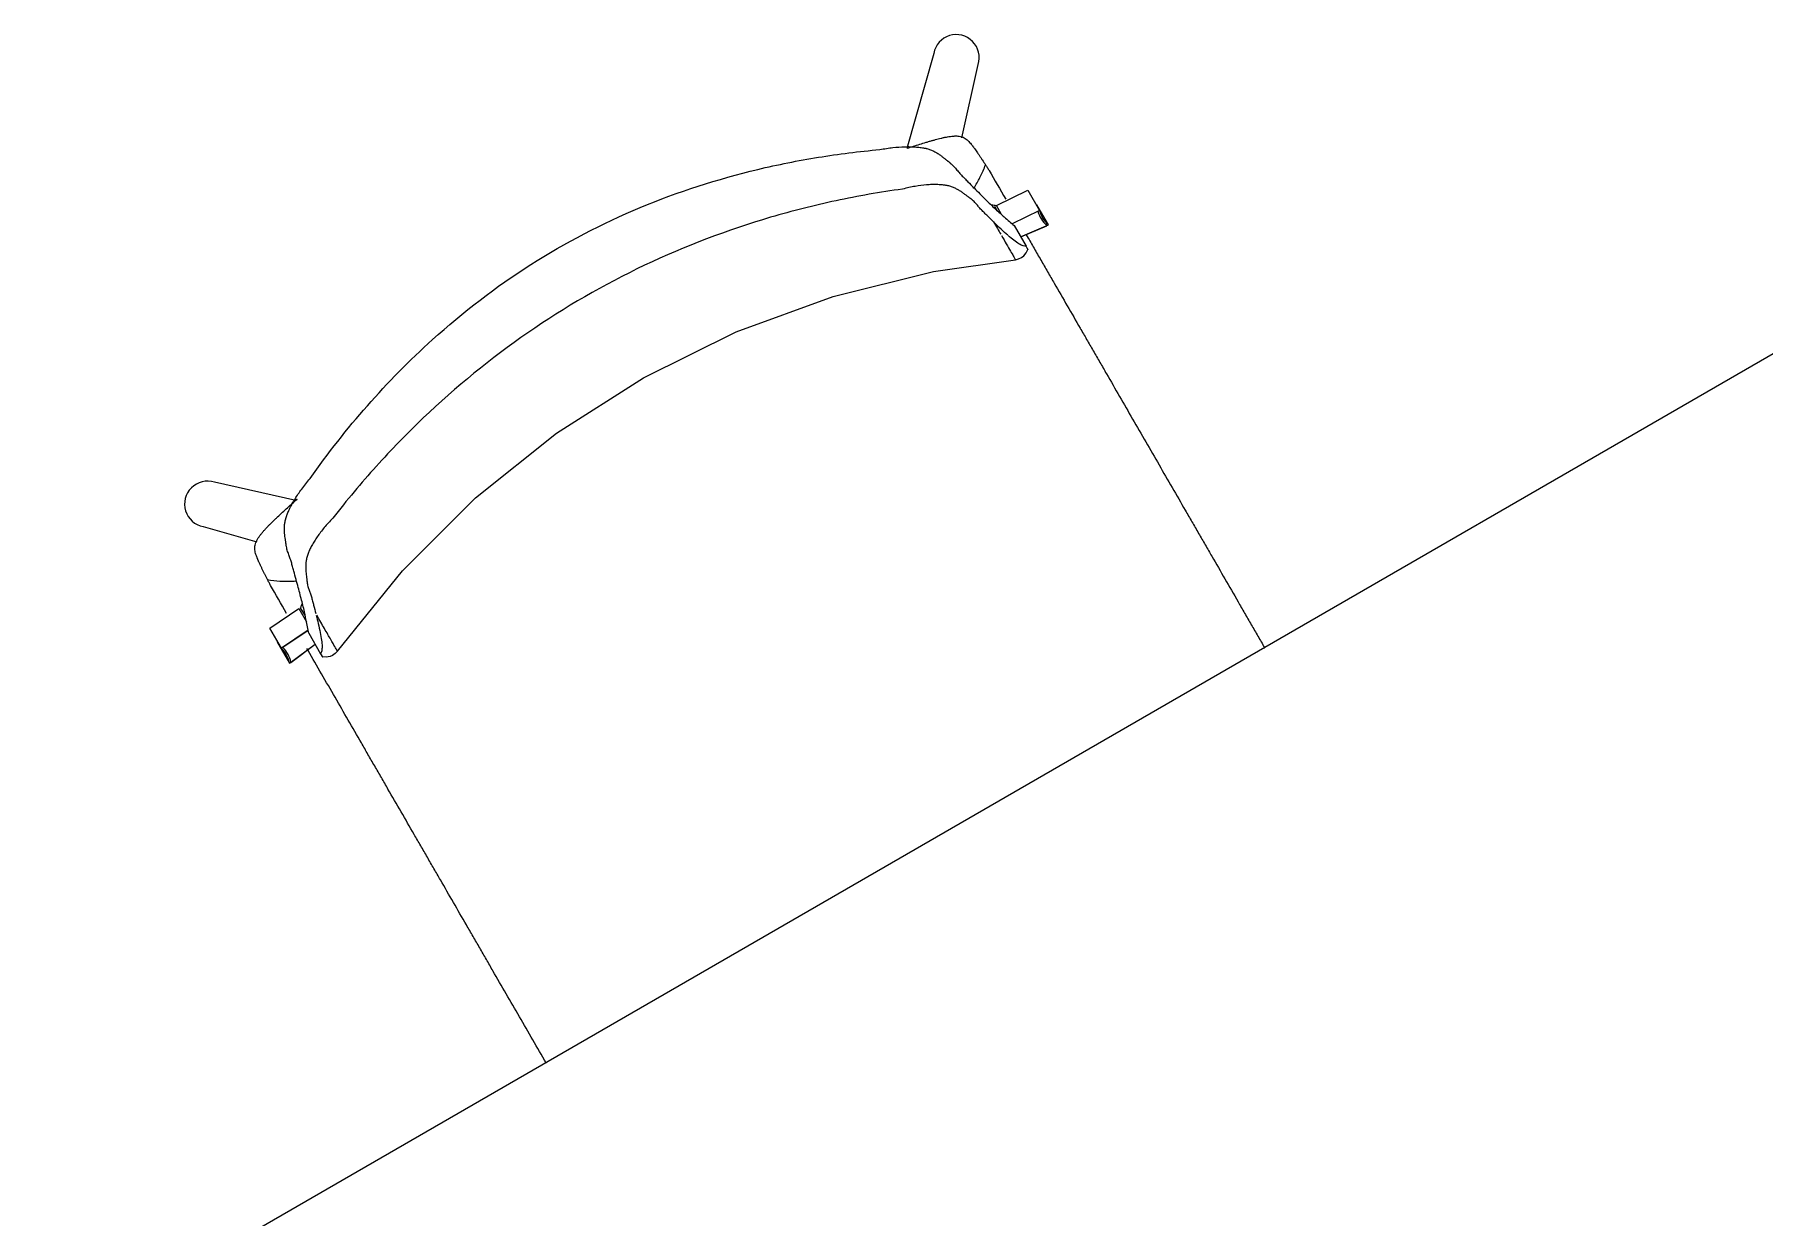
# Model space of a CAD drawing. Header units: millimetres. Extents: x 79795 to 317870, y -36033 to 97293.
# Drawn here: x 213532 to 214522, y 19988 to 20664 of the extents above; entities that cross this region are included whole.
import ezdxf

# ---------------------------------------------------------------- set-up
doc = ezdxf.new("R2010")
doc.units = ezdxf.units.MM
doc.header["$MEASUREMENT"] = 0
doc.layers.add('I-FURN', color=8, linetype='CONTINUOUS', lineweight=9)

msp = doc.modelspace()

# ---------------------------------------------------------------- linework, layer by layer
at = {"layer": 'I-FURN'}
for p, q in [((214046.6, 20653.19), (214031.11, 20598.7)), ((214062.59, 20604.97), (214071.92, 20646.77)), ((214082.46, 20566.11), (214100.38, 20574.88)), ((214100.38, 20574.88), (214107.05, 20563.33)), ((214083.13, 20563.04), (214081.62, 20565.66)), ((214085.41, 20560.99), (214082.46, 20566.11)), ((214107.05, 20563.33), (214091.42, 20555.68)), ((214112.19, 20555.08), (214105.52, 20566.63)), ((214092.58, 20554.69), (214099.4, 20542.88)), ((214096.28, 20548.28), (214112.19, 20555.08)), ((214096.32, 20548.2), (214111.35, 20554.63)), ((214046.53, 20528.36), (214093.33, 20535.17)), ((214093.33, 20535.17), (214095.15, 20535.64)), ((214095.15, 20535.64), (214096.84, 20536.49)), ((214096.84, 20536.49), (214098.04, 20537.41)), ((214098.04, 20537.41), (214099.5, 20539.15)), ((214099.5, 20539.15), (214100.43, 20541.09)), ((213989.13, 20514.18), (214046.53, 20528.36)), ((213933.59, 20493.89), (213989.13, 20514.18)), ((213880.57, 20467.7), (213933.59, 20493.89)), ((214528.13, 20482.19), (213532.23, 19907.18)), ((213830.69, 20435.95), (213880.57, 20467.7)), ((213784.54, 20398.99), (213830.69, 20435.95)), ((213681.66, 20397.54), (213635.14, 20407.9)), ((213742.66, 20357.28), (213784.54, 20398.99)), ((213628.73, 20382.58), (213659.28, 20373.91)), ((213705.55, 20311.29), (213742.66, 20357.28)), ((213666.79, 20324.58), (213683.35, 20335.71)), ((213683.35, 20335.71), (213687.77, 20328.06)), ((213684.19, 20336.17), (213686.57, 20332.04)), ((213673.46, 20313.03), (213666.79, 20324.58)), ((213671.37, 20316), (213678.04, 20304.46)), ((213688.72, 20323.29), (213673.46, 20313.03)), ((213688.74, 20323.19), (213674.3, 20313.49)), ((213678.04, 20304.46), (213692.65, 20315.4)), ((213678.88, 20304.91), (213692.72, 20315.28)), ((213689.02, 20321.69), (213695.83, 20309.88)), ((213699.01, 20307.93), (213696.87, 20308.09)), ((213701.25, 20308.32), (213699.01, 20307.93)), ((213702.65, 20308.9), (213701.25, 20308.32)), ((213704.23, 20309.94), (213702.65, 20308.9)), ((213705.55, 20311.29), (213704.23, 20309.94))]:
    msp.add_line(p, q, dxfattribs=at)
for centre, start, end in [((214059.47, 20650.82), 341.96621, 169.58244), ((213631.09, 20395.46), 71.98964, 259.60587)]:
    msp.add_arc(centre, 13.09, start, end, dxfattribs=at)
for centre, start_param, end_param in [((214122.94, 20567.55), 6.026179, 6.605675), ((214123.77, 20568), 6.026179, 6.605675), ((213654.39, 20312.43), 2.819103, 2.902745), ((213661.06, 20300.88), 2.819103, 3.398599), ((213661.89, 20301.33), 2.819103, 3.398599)]:
    msp.add_ellipse(centre, major_axis=(-15.06, -8.7), ratio=0.978487, start_param=start_param, end_param=end_param, dxfattribs=at)
for points, knots in [([(214031.4, 20598.94), (214033.67, 20599.68), (214037.33, 20600.85), (214041.68, 20602.18), (214044.11, 20602.9), (214045.93, 20603.42), (214047.6, 20603.87), (214049.16, 20604.28), (214050.76, 20604.68), (214052.53, 20605.09), (214054.37, 20605.46), (214056.15, 20605.74), (214057.58, 20605.9), (214058.68, 20605.95), (214059.48, 20605.96), (214060.28, 20605.92), (214061.37, 20605.79), (214062.66, 20605.48), (214064.03, 20604.91), (214065.19, 20604.17), (214066.17, 20603.33), (214067.13, 20602.32), (214067.92, 20601.39), (214068.47, 20600.7), (214068.79, 20600.29), (214069.03, 20599.97), (214069.26, 20599.65), (214069.57, 20599.24), (214070.1, 20598.51), (214070.81, 20597.5), (214071.51, 20596.49), (214072.07, 20595.66), (214072.52, 20595), (214072.98, 20594.31), (214073.59, 20593.39), (214074.67, 20591.77), (214075.58, 20590.37), (214076.17, 20589.47)], [0, 0, 0, 0, 0.125, 0.1875, 0.21875, 0.25, 0.28125, 0.3125, 0.34375, 0.375, 0.40625, 0.4375, 0.46875, 0.484375, 0.5, 0.515625, 0.53125, 0.5625, 0.59375, 0.625, 0.65625, 0.6875, 0.71875, 0.734375, 0.742188, 0.75, 0.757812, 0.765625, 0.78125, 0.8125, 0.84375, 0.859375, 0.875, 0.890625, 0.90625, 0.9375, 1, 1, 1, 1]), ([(213689.82, 20410.02), (213699.99, 20424.53), (213721.86, 20452.35), (213763.26, 20494.48), (213814.89, 20534.11), (213877.92, 20566.86), (213934.22, 20584.94), (213980.52, 20594.19), (214003.91, 20597.12), (214015.68, 20598.16)], [-1, -1, -1, -1, -0.863636, -0.727273, -0.545455, -0.363636, -0.181818, -0.090909, 0, 0, 0, 0]), ([(214015.68, 20598.16), (214018.31, 20598.66), (214023.33, 20599.42), (214028.99, 20599.83), (214033.14, 20599.85), (214036.08, 20599.72), (214038.37, 20599.49), (214039.89, 20599.27), (214040.73, 20599.13), (214041.36, 20599.01), (214041.97, 20598.89), (214042.75, 20598.7), (214044.07, 20598.32), (214045.78, 20597.67), (214047.62, 20596.74), (214049.28, 20595.71), (214050.78, 20594.63), (214052.19, 20593.53), (214053.3, 20592.64), (214054.07, 20592.03), (214054.51, 20591.69), (214054.84, 20591.45), (214055.16, 20591.2), (214055.58, 20590.87), (214056.28, 20590.3), (214057.18, 20589.47), (214058.15, 20588.47), (214059.33, 20587.13), (214060.41, 20585.8), (214061.53, 20584.5), (214062.42, 20583.53), (214063.36, 20582.58), (214064.59, 20581.33), (214066.72, 20579.17), (214069.68, 20576.21), (214072.95, 20572.92), (214076.06, 20569.82), (214079.07, 20566.85), (214081.9, 20564.12), (214084.53, 20561.71), (214086.14, 20560.3), (214086.9, 20559.65)], [0, 0, 0, 0, 0.035714, 0.071429, 0.089286, 0.107143, 0.125, 0.133929, 0.138393, 0.142857, 0.147321, 0.151786, 0.160714, 0.178571, 0.196429, 0.214286, 0.232143, 0.25, 0.267857, 0.276786, 0.28125, 0.285714, 0.290179, 0.294643, 0.303571, 0.321429, 0.339286, 0.357143, 0.392857, 0.410714, 0.428571, 0.446429, 0.464286, 0.5, 0.571429, 0.642857, 0.714286, 0.785714, 0.857143, 0.928571, 1, 1, 1, 1]), ([(214069.38, 20575.92), (214069.6, 20576.26), (214071.05, 20578.45), (214073.46, 20582.79), (214075.34, 20587.15), (214076.17, 20589.47)], [0.93933321, 0.93933321, 0.93933321, 0.93933321, 0.94444444, 0.97222222, 1, 1, 1, 1]), ([(214028.72, 20575.58), (214015.94, 20573.83), (213990.61, 20569.38), (213940.64, 20556.75), (213880.29, 20533.86), (213813.19, 20495.12), (213763.19, 20454.3), (213727.28, 20417.34), (213710.76, 20397.63), (213702.85, 20387.44)], [-1, -1, -1, -1, -0.9, -0.8, -0.6, -0.4, -0.2, -0.1, 0, 0, 0, 0]), ([(214080.85, 20556.78), (214079.68, 20557.91), (214077.93, 20559.62), (214075.88, 20561.66), (214074.71, 20562.83), (214073.83, 20563.71), (214073.01, 20564.58), (214072.03, 20565.73), (214071.11, 20566.87), (214070.09, 20568), (214069.24, 20568.86), (214068.42, 20569.57), (214067.76, 20570.08), (214067.37, 20570.37), (214067.05, 20570.59), (214066.73, 20570.81), (214066.3, 20571.12), (214065.54, 20571.68), (214064.42, 20572.53), (214062.98, 20573.58), (214061.43, 20574.63), (214059.72, 20575.63), (214057.85, 20576.52), (214056.12, 20577.12), (214054.81, 20577.45), (214054.04, 20577.61), (214053.44, 20577.71), (214052.83, 20577.8), (214052, 20577.9), (214050.52, 20578.06), (214048.29, 20578.18), (214045.45, 20578.17), (214041.43, 20577.94), (214036, 20577.24), (214031.22, 20576.21), (214028.72, 20575.58)], [0, 0, 0, 0, 0.125, 0.1875, 0.21875, 0.25, 0.28125, 0.3125, 0.375, 0.40625, 0.4375, 0.46875, 0.484375, 0.492188, 0.5, 0.507812, 0.515625, 0.53125, 0.5625, 0.59375, 0.625, 0.65625, 0.6875, 0.71875, 0.734375, 0.742188, 0.75, 0.757812, 0.765625, 0.78125, 0.8125, 0.84375, 0.875, 0.9375, 1, 1, 1, 1]), ([(214082.48, 20566.08), (214082.04, 20566.14), (214081.13, 20566.23), (214080.17, 20566.32), (214079.69, 20566.35)], [-0.8741323, -0.8741323, -0.8741323, -0.8741323, -0.6666667, -0.4718724, -0.4718724, -0.4718724, -0.4718724]), ([(214085.35, 20548.98), (214086.37, 20547.21), (214088.33, 20543.82), (214090.61, 20539.88), (214091.93, 20537.58), (214092.65, 20536.35), (214093.02, 20535.71), (214093.25, 20535.3), (214093.33, 20535.16), (214093.33, 20535.17)], [0.1252528, 0.1252528, 0.1252528, 0.1252528, 0.2222222, 0.3333333, 0.4444444, 0.5, 0.5555556, 0.6111111, 0.6625707, 0.6625707, 0.6625707, 0.6625707]), ([(214099.4, 20542.88), (214098.93, 20542.83), (214097.78, 20542.99), (214095.42, 20544.09), (214092.55, 20546.15), (214090.32, 20548.02), (214089.15, 20549.03)], [0, 0, 0, 0, 0.1666667, 0.3333333, 0.5, 0.6601827, 0.6601827, 0.6601827, 0.6601827]), ([(214099.35, 20549.72), (214099.61, 20549.28), (214101.14, 20546.63), (214103.97, 20541.73), (214107.87, 20534.97), (214111.74, 20528.27), (214116.79, 20519.52), (214122.97, 20508.82), (214129.09, 20498.22), (214134.04, 20489.64), (214137.83, 20483.08), (214141.64, 20476.48), (214146.66, 20467.79), (214152.88, 20457.01), (214160.32, 20444.11), (214167.89, 20431.01), (214175.48, 20417.87), (214182.96, 20404.91), (214189.21, 20394.08), (214194.25, 20385.35), (214198.08, 20378.73), (214201.89, 20372.12), (214206.91, 20363.43), (214213.14, 20352.64), (214219.38, 20341.83), (214224.41, 20333.11), (214228.23, 20326.5), (214232.04, 20319.91), (214234.59, 20315.49), (214235.88, 20313.24), (214235.94, 20313.15)], [-0.896381, -0.896381, -0.896381, -0.896381, -0.8928571, -0.875, -0.8571429, -0.8392857, -0.8214286, -0.7857143, -0.75, -0.7321429, -0.7142857, -0.6964286, -0.6785714, -0.6428571, -0.6071429, -0.5714286, -0.5357143, -0.5, -0.4642857, -0.4464286, -0.4285714, -0.4107143, -0.3928571, -0.3571429, -0.3214286, -0.3035714, -0.2857143, -0.2678571, -0.25, -0.2492433, -0.2492433, -0.2492433, -0.2492433]), ([(213687.56, 20329.09), (213687.2, 20331.06), (213686.5, 20334.39), (213685.24, 20339.47), (213684.17, 20343.56), (213683.05, 20347.81), (213681.83, 20352.29), (213680.74, 20356.33), (213679.82, 20359.67), (213679.24, 20361.81), (213678.73, 20363.49), (213678.15, 20365.11), (213677.54, 20366.71), (213676.98, 20368.4), (213676.6, 20369.74), (213676.33, 20370.93), (213676.18, 20371.83), (213676.1, 20372.35), (213676.05, 20372.76), (213676.01, 20373.17), (213675.93, 20373.72), (213675.79, 20374.68), (213675.57, 20376.1), (213675.32, 20377.86), (213675.14, 20379.71), (213675.08, 20381.65), (213675.2, 20383.71), (213675.49, 20385.52), (213675.82, 20386.85), (213676.05, 20387.62), (213676.24, 20388.21), (213676.45, 20388.81), (213676.75, 20389.61), (213677.32, 20391.04), (213678.27, 20393.14), (213679.62, 20395.75), (213681.72, 20399.34), (213684.9, 20404.03), (213688.07, 20407.99), (213689.82, 20410.02)], [0, 0, 0, 0, 0.142857, 0.214286, 0.285714, 0.357143, 0.428571, 0.5, 0.535714, 0.571429, 0.589286, 0.607143, 0.642857, 0.660714, 0.678571, 0.696429, 0.705357, 0.709821, 0.714286, 0.71875, 0.723214, 0.732143, 0.75, 0.767857, 0.785714, 0.803571, 0.821429, 0.839286, 0.848214, 0.852679, 0.857143, 0.861607, 0.866071, 0.875, 0.892857, 0.910714, 0.928571, 0.964286, 1, 1, 1, 1]), ([(213665.45, 20352.35), (213664.97, 20353.31), (213664.22, 20354.79), (213663.35, 20356.54), (213662.86, 20357.52), (213662.49, 20358.27), (213662.14, 20358.98), (213661.7, 20359.89), (213661.18, 20361), (213660.66, 20362.12), (213660.29, 20362.94), (213660.09, 20363.41), (213659.93, 20363.78), (213659.78, 20364.14), (213659.58, 20364.62), (213659.25, 20365.45), (213658.84, 20366.59), (213658.45, 20367.93), (213658.21, 20369.21), (213658.15, 20370.58), (213658.34, 20372.05), (213658.72, 20373.32), (213659.15, 20374.32), (213659.52, 20375.04), (213659.92, 20375.73), (213660.52, 20376.65), (213661.37, 20377.82), (213662.51, 20379.21), (213663.75, 20380.62), (213664.98, 20381.95), (213666.13, 20383.14), (213667.26, 20384.29), (213668.49, 20385.5), (213669.85, 20386.82), (213671.69, 20388.57), (213675.01, 20391.67), (213677.86, 20394.25), (213679.63, 20395.85)], [0, 0, 0, 0, 0.0625, 0.09375, 0.109375, 0.125, 0.140625, 0.15625, 0.1875, 0.21875, 0.234375, 0.242188, 0.25, 0.257812, 0.265625, 0.28125, 0.3125, 0.34375, 0.375, 0.40625, 0.4375, 0.46875, 0.484375, 0.5, 0.515625, 0.53125, 0.5625, 0.59375, 0.625, 0.65625, 0.6875, 0.71875, 0.75, 0.78125, 0.8125, 0.875, 1, 1, 1, 1]), ([(213702.85, 20387.44), (213701.05, 20385.59), (213697.78, 20381.96), (213694.45, 20377.61), (213692.25, 20374.25), (213690.82, 20371.79), (213689.81, 20369.8), (213689.2, 20368.44), (213688.88, 20367.67), (213688.65, 20367.1), (213688.44, 20366.53), (213688.19, 20365.78), (213687.82, 20364.49), (213687.48, 20362.69), (213687.31, 20360.62), (213687.32, 20358.64), (213687.45, 20356.77), (213687.65, 20355), (213687.82, 20353.6), (213687.93, 20352.66), (213687.98, 20352.14), (213688.01, 20351.75), (213688.04, 20351.37), (213688.1, 20350.88), (213688.21, 20350.06), (213688.42, 20348.99), (213688.73, 20347.82), (213689.2, 20346.38), (213689.73, 20345.01), (213690.24, 20343.59), (213690.58, 20342.44), (213690.9, 20341.23), (213691.33, 20339.64), (213692.07, 20336.85), (213692.68, 20334.47), (213693.07, 20332.89)], [0, 0, 0, 0, 0.0625, 0.125, 0.15625, 0.1875, 0.21875, 0.234375, 0.242188, 0.25, 0.257812, 0.265625, 0.28125, 0.3125, 0.34375, 0.375, 0.40625, 0.4375, 0.46875, 0.484375, 0.492188, 0.5, 0.507812, 0.515625, 0.53125, 0.5625, 0.59375, 0.625, 0.6875, 0.71875, 0.75, 0.78125, 0.8125, 0.875, 1, 1, 1, 1]), ([(213665.45, 20352.35), (213667.88, 20351.9), (213672.59, 20351.34), (213678.08, 20351.26), (213681.18, 20351.49), (213682.08, 20351.57)], [0, 0, 0, 0, 0.02777778, 0.05555556, 0.06696683, 0.06696683, 0.06696683, 0.06696683]), ([(213685.37, 20338.69), (213685.16, 20338.26), (213684.72, 20337.36), (213684.38, 20336.53), (213684.21, 20336.1)], [-0.5281276, -0.5281276, -0.5281276, -0.5281276, -0.3333333, -0.1189454, -0.1189454, -0.1189454, -0.1189454]), ([(213693.33, 20331.95), (213693.77, 20330.26), (213694.64, 20326.75), (213695.64, 20321.9), (213696.42, 20317.49), (213696.77, 20313.93), (213696.54, 20311.34), (213696.11, 20310.26), (213695.83, 20309.88)], [0.0261869, 0.0261869, 0.0261869, 0.0261869, 0.1666667, 0.3333333, 0.5, 0.6666667, 0.8333333, 1, 1, 1, 1]), ([(213705.55, 20311.29), (213705.55, 20311.29), (213705.48, 20311.41), (213705.22, 20311.86), (213704.77, 20312.64), (213703.77, 20314.37), (213701.81, 20317.76), (213698.35, 20323.75), (213695.23, 20329.17), (213693.6, 20331.97)], [0.3374293, 0.3374293, 0.3374293, 0.3374293, 0.3888889, 0.4444444, 0.5138889, 0.5833333, 0.7222222, 0.8611111, 0.9864587, 0.9864587, 0.9864587, 0.9864587]), ([(213824.89, 20075.78), (213824.86, 20075.83), (213822.33, 20080.21), (213817.23, 20089.05), (213809.56, 20102.34), (213802, 20115.43), (213795.71, 20126.32), (213790.66, 20135.07), (213786.84, 20141.69), (213783.03, 20148.29), (213778.02, 20156.97), (213771.83, 20167.69), (213765.66, 20178.37), (213760.68, 20187), (213756.9, 20193.55), (213753.11, 20200.11), (213748.11, 20208.77), (213741.9, 20219.53), (213735.66, 20230.34), (213730.61, 20239.08), (213726.77, 20245.73), (213722.94, 20252.37), (213717.9, 20261.09), (213711.66, 20271.91), (213704.13, 20284.95), (213696.41, 20298.31), (213691.04, 20307.62), (213688.25, 20312.45), (213688.02, 20312.84)], [-0.7503695, -0.7503695, -0.7503695, -0.7503695, -0.75, -0.7142857, -0.6785714, -0.6428571, -0.6071429, -0.5892857, -0.5714286, -0.5535714, -0.5357143, -0.5, -0.4642857, -0.4464286, -0.4285714, -0.4107143, -0.3928571, -0.3571429, -0.3214286, -0.3035714, -0.2857143, -0.2678571, -0.25, -0.2142857, -0.1785714, -0.1428571, -0.1071429, -0.103964, -0.103964, -0.103964, -0.103964])]:
    msp.add_open_spline(points, degree=3, knots=knots, dxfattribs=at)
for points in [[(214076.17, 20589.47), (214076.52, 20588.94), (214077.22, 20587.86), (214077.92, 20586.78), (214078.27, 20586.24)], [(214078.27, 20586.24), (214081.34, 20580.92), (214084.5, 20575.45), (214087.75, 20569.81)], [(214089.01, 20549.15), (214087.79, 20550.21), (214085.18, 20552.52), (214082.33, 20555.29), (214080.85, 20556.78)], [(214080.85, 20556.78), (214082.35, 20554.18), (214083.7, 20551.85), (214084.9, 20549.76)], [(214086.9, 20559.65), (214087.91, 20558.72), (214089.87, 20556.98), (214091.7, 20555.44), (214092.58, 20554.69)], [(214100.04, 20541.76), (214100.23, 20541.43), (214100.47, 20541.02), (214100.42, 20541.11), (214100.09, 20541.69), (214099.68, 20542.4), (214099.4, 20542.88)], [(213682.46, 20398.28), (213681.51, 20397.47), (213680.57, 20396.66), (213679.63, 20395.85)], [(213679.63, 20395.85), (213680.56, 20396.65), (213681.48, 20397.45), (213682.41, 20398.24)], [(213667.2, 20348.91), (213666.91, 20349.48), (213666.32, 20350.63), (213665.74, 20351.78), (213665.45, 20352.35)], [(213676.4, 20332.97), (213673.24, 20338.45), (213670.17, 20343.76), (213667.2, 20348.91)], [(213689.02, 20321.69), (213688.81, 20322.82), (213688.38, 20325.18), (213687.86, 20327.75), (213687.56, 20329.09)], [(213695.83, 20309.88), (213696.11, 20309.4), (213696.52, 20308.69), (213696.85, 20308.12), (213696.91, 20308.03), (213696.67, 20308.43), (213696.49, 20308.75)]]:
    msp.add_open_spline(points, degree=3, dxfattribs=at)

doc.saveas('drawing.dxf')
